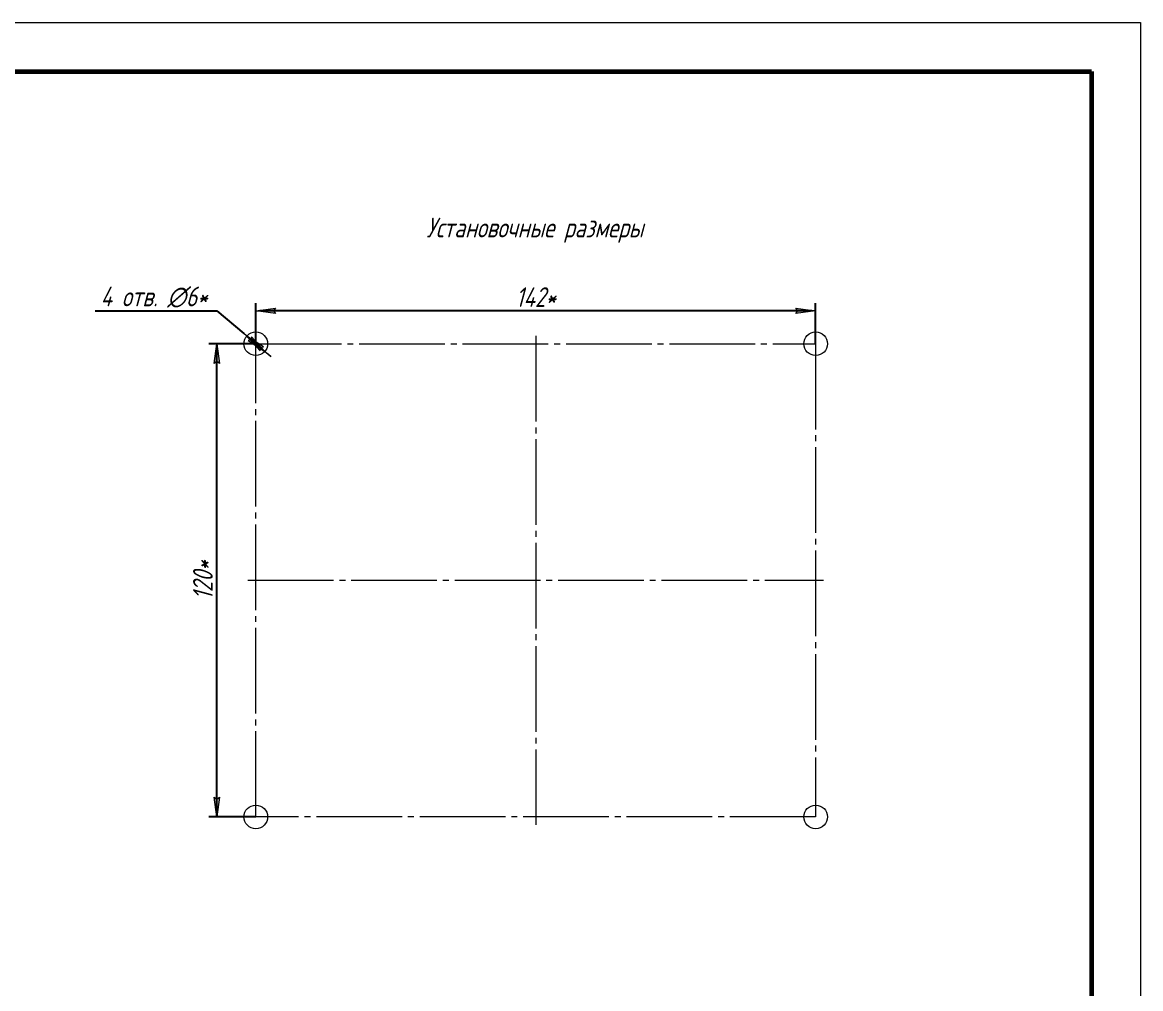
# Model space of a CAD drawing. Header units: millimetres. Extents: x -121 to 299, y -106 to 191.
# Drawn here: x 185.3 to 298.7, y 92.7 to 190.7 of the extents above; entities that cross this region are included whole.
import ezdxf
from ezdxf.enums import TextEntityAlignment as Align

# ---------------------------------------------------------------- set-up
doc = ezdxf.new("R2010")
doc.units = ezdxf.units.MM
for name, pattern in [('K5LT32768', [0]), ('K5LT_AXLED', [26.227272, 21.727272, -1.5, 1.5, -1.5]), ('K5LT_BASIC', [0]), ('K5LT_THIN', [0])]:
    doc.linetypes.add(name, pattern=pattern)
for name, color, linetype in [('BORDER_TEXT', 7, 'Continuous'), ('TEXT', 4, 'Continuous'), ('TEXT_TRANSLATION_EN', 51, 'Continuous'), ('TITLE_TEXT', 7, 'Continuous'), ('Системный слой', 7, 'Continuous')]:
    doc.layers.add(name, color=color, linetype=linetype)
doc.styles.add('EUR_STD', font='ARIALN.TTF')
doc.styles.add('KDIMTEXTSTYLE', font='GOST_AU.SHX', dxfattribs={"width": 0.96, "oblique": 15, "height": 5})
doc.styles.add('KTEXTSTYLE', font='GOST_AU.SHX', dxfattribs={"width": 0.96, "height": 5})
doc.styles.get("Standard").update_dxf_attribs({"font": 'arial.ttf'})
doc.dimstyles.new('KDIMSTYLE (1.00)', dxfattribs={"dimtxt": 5, "dimasz": 1, "dimexe": 2, "dimexo": 0, "dimgap": 1, "dimtad": 1, "dimtxsty": 'KDIMTEXTSTYLE', "dimsah": 1, "dimcen": 0, "dimdle": 1, "dimazin": 3, "dimtfac": 0.667, "dimtmove": 0, "dimatfit": 3, "dimtvp": 1, "dimarcsym": 0})

# ---------------------------------------------------------------- blocks, each defined once
blk = doc.blocks.new('KDIMARROW_01')
at = {"layer": 'Системный слой'}
blk.add_hatch(color=0, dxfattribs=at).paths.add_polyline_path([(0, 0), (-5, 0.66), (-4.5, 0), (-5, -0.66)])
at = {"layer": 'Системный слой', "color": 0, "linetype": 'K5LT_THIN', "lineweight": 18}
for p, q in [((-4.5, 0), (-5, 0.66)), ((-5, 0.66), (0, 0)), ((0, 0), (-5, -0.66)), ((-5, -0.66), (-4.5, 0)), ((0, 0), (-1, 0))]:
    blk.add_line(p, q, dxfattribs=at)
blk = doc.blocks.new('*D24')
at = {"layer": 'Defpoints', "color": 0, "transparency": 16777216}
for p in [(-71, 68.32), (-71, 60), (71, 60)]:
    blk.add_point(p, dxfattribs=at)
at = {"layer": 'Системный слой', "color": 0, "lineweight": -2, "transparency": 16777216}
for p, q in [((-71, 60), (-71, 70.32)), ((70, 68.32), (-70, 68.32)), ((71, 60), (71, 70.32))]:
    blk.add_line(p, q, dxfattribs=at)
at = {"layer": 'Системный слой', "color": 0, "lineweight": -2, "transparency": 16777216, "rotation": 180}
blk.add_blockref('KDIMARROW_01', (-71, 68.32), dxfattribs=at)
at = {"layer": 'Системный слой', "color": 0, "lineweight": -2, "transparency": 16777216}
blk.add_blockref('KDIMARROW_01', (71, 68.32), dxfattribs=at)
at = {"layer": 'Системный слой', "color": 7, "transparency": 16777216, "insert": (0, 71.82), "char_height": 5, "attachment_point": 5, "style": 'KDIMTEXTSTYLE'}
blk.add_mtext('\\A1;\\H5.0;\\W0.965;\\Q15;142\\H5.0;\\W0.965;\\Q15;\\Q15;*', dxfattribs=at)
blk = doc.blocks.new('*D25')
at = {"layer": 'Defpoints', "color": 0, "transparency": 16777216}
for p in [(-80.9, 60), (-71, 60), (-71, -60)]:
    blk.add_point(p, dxfattribs=at)
at = {"layer": 'Системный слой', "color": 0, "lineweight": -2, "transparency": 16777216}
for p, q in [((-71, 60), (-82.9, 60)), ((-80.9, -59), (-80.9, 59)), ((-71, -60), (-82.9, -60))]:
    blk.add_line(p, q, dxfattribs=at)
for p, rotation in [((-80.9, 60), 90), ((-80.9, -60), 270)]:
    blk.add_blockref('KDIMARROW_01', p, dxfattribs=dict(at, rotation=rotation))
at = {"layer": 'Системный слой', "color": 7, "transparency": 16777216, "insert": (-84.41, 0), "char_height": 5, "attachment_point": 5, "rotation": 90, "style": 'KDIMTEXTSTYLE'}
blk.add_mtext('\\A1;\\H5.0;\\W0.965;\\Q15;120\\H5.0;\\W0.965;\\Q15;\\Q15;*', dxfattribs=at)
blk = doc.blocks.new('KDIMARROW_02')
at = {"layer": 'Системный слой'}
blk.add_hatch(color=0, dxfattribs=at).paths.add_polyline_path([(4.5, 0), (5, 0.66), (0, 0), (5, -0.66)])
at = {"layer": 'Системный слой', "color": 0, "linetype": 'K5LT_THIN', "lineweight": 18}
for p, q in [((0, 0), (-1, 0)), ((5, 0.66), (0, 0)), ((0, 0), (5, -0.66)), ((0, 0), (7, 0)), ((4.5, 0), (5, 0.66)), ((5, -0.66), (4.5, 0))]:
    blk.add_line(p, q, dxfattribs=at)
blk = doc.blocks.new('*D26')
at = {"layer": 'Defpoints', "color": 0, "transparency": 16777216}
for p in [(-73.3, 61.93), (-68.7, 58.07)]:
    blk.add_point(p, dxfattribs=at)
at = {"layer": 'Системный слой', "color": 0, "lineweight": -2, "transparency": 16777216}
for p, q in [((-111.73, 68.32), (-80.9, 68.32)), ((-80.9, 68.32), (-74.06, 62.57)), ((-68.7, 58.07), (-73.3, 61.93)), ((-67.94, 57.43), (-67.17, 56.78))]:
    blk.add_line(p, q, dxfattribs=at)
for p, rotation in [((-68.7, 58.07), 139.9785228945414), ((-73.3, 61.93), 319.9785228945414)]:
    blk.add_blockref('KDIMARROW_02', p, dxfattribs=dict(at, rotation=rotation))
at = {"layer": 'Системный слой', "color": 7, "transparency": 16777216, "insert": (-96.82, 71.82), "char_height": 5, "attachment_point": 5, "style": 'KDIMTEXTSTYLE'}
blk.add_mtext('\\A1;\\H5.0;\\W0.965;\\Q15;\\Q15;4 отв. \\H5.0;\\W0.965;\\Q15;∅6\\H5.0;\\W0.965;\\Q15;\\Q15;*', dxfattribs=at)
blk = doc.blocks.new('Border_A3')
at = {"color": 7, "linetype": 'K5LT_THIN', "lineweight": 18}
for p, q in [((-20, 292), (400, 292)), ((400, 292), (400, -5))]:
    blk.add_line(p, q, dxfattribs=at)
at = {"color": 7, "linetype": 'K5LT_BASIC', "lineweight": 60}
for p, q in [((0, 287), (395, 287)), ((395, 287), (395, 0))]:
    blk.add_line(p, q, dxfattribs=at)
at = {"layer": 'BORDER_TEXT', "color": 7, "style": 'EUR_STD'}
for tag, height, p in [('RUTITLE', 4, (335, 47.5)), ('PROJECT_TITLE_2', 4, (313.54, 26.7)), ('PROJECT_TITLE_3', 4, (313.54, 19.47)), ('RUSHEET', 2.5, (363.59, 17.19)), ('RUSHTS', 2.5, (391.73, 17.23)), ('COMPANY', 4, (310, 7.5))]:
    blk.add_attdef(tag, text='', height=height, dxfattribs=at).set_placement(p, align=Align.MIDDLE_CENTER)
blk.add_attdef('PROJECT_TITLE_1', text='', height=4, dxfattribs=at).set_placement((313.31, 35.19), align=Align.TOP_CENTER)
at = {"layer": 'TEXT', "color": 7, "lineweight": 5, "style": 'EUR_STD'}
for tag, p in [('RUDES', (227.5, 27.5)), ('RUCHECK', (227.5, 22.5)), ('RUTCONT', (227.5, 17.5)), ('RUNCONT', (227.5, 7.5)), ('RUPEM', (227.5, 2.5))]:
    blk.add_attdef(tag, text='', height=2.5, dxfattribs=at).set_placement(p, align=Align.MIDDLE_LEFT)
for tag, p in [('RUDESDATA', (269.87, 27.34)), ('RUCHECKDATA', (269.87, 22.35)), ('RUTCONTDATA', (269.87, 17.35)), ('RUNCONTDATA', (269.87, 7.35)), ('RUPEMDATA', (269.87, 2.35))]:
    blk.add_attdef(tag, text='', height=2.3, dxfattribs=at).set_placement(p, align=Align.MIDDLE_CENTER)
at = {"layer": 'TEXT_TRANSLATION_EN', "color": 7, "style": 'EUR_STD'}
blk.add_attdef('SCALE', text='', height=4, dxfattribs=at).set_placement((386, 27.5), align=Align.MIDDLE_CENTER)
at = {"layer": 'TITLE_TEXT', "color": 7, "lineweight": 30}
blk.add_attdef('RUTITLE_TOP', text='', height=4, rotation=180, dxfattribs=at).set_placement((67.76, 279.43), align=Align.MIDDLE_LEFT)
blk = doc.blocks.new('VP.161610_installation_dimensions')
at = {"layer": 'Системный слой', "color": 30, "linetype": 'K5LT_AXLED', "lineweight": 18, "true_color": 0xff8000}
for p, q in [((-71, 60), (71, 60)), ((-71, -60), (-71, 60)), ((0, 62), (0, -62)), ((71, 60), (71, -60)), ((-73, 0), (73, 0)), ((71, -60), (-71, -60))]:
    blk.add_line(p, q, dxfattribs=at)
at = {"layer": 'Системный слой', "color": 51, "linetype": 'K5LT32768', "lineweight": 9, "true_color": 0xffff52}
for centre in [(-71, 60), (71, 60), (-71, -60), (71, -60)]:
    blk.add_circle(centre, 3, dxfattribs=at)
at = {"layer": 'Системный слой', "color": 7, "insert": (-27.715, 91.95), "char_height": 2.5, "attachment_point": 1, "style": 'KTEXTSTYLE'}
blk.add_mtext('\\H3.5;\\W0.965;\\Q15;\\Q15;\\H5.00;Установочные размеры', dxfattribs=at)
at = {"layer": 'Системный слой', "color": 7}
dim = blk.add_diameter_dim_2p(p1=(-68.703, 58.071), p2=(-73.297, 61.929), dimstyle='KDIMSTYLE (1.00)', override={"dimtih": 1, "dimtoh": 1, "dimpost": '\\H5.0;\\W0.965;\\Q15;\\Q15;4 отв. \\H5.0;\\W0.965;\\Q15;∅<>\\H5.0;\\W0.965;\\Q15;\\Q15;*', "dimblk1": 'KDIMARROW_02', "dimblk2": 'KDIMARROW_02', "dimclrt": 7, "dimtmove": 1, "dimatfit": 2, "dimtolj": 1}, dxfattribs=at)
dim.commit()
dim.dimension.update_dxf_attribs({"geometry": '*D26', "text_midpoint": (-80.904, 68.317), "dimtype": 131})
dim = blk.add_linear_dim(base=(-71, 68.317), p1=(71, 60), p2=(-71, 60), dimstyle='KDIMSTYLE (1.00)', override={"dimexo": 0, "dimpost": '\\H5.0;\\W0.965;\\Q15;<>\\H5.0;\\W0.965;\\Q15;\\Q15;*', "dimblk1": 'KDIMARROW_01', "dimblk2": 'KDIMARROW_01', "dimse1": 0, "dimse2": 0, "dimclrt": 7, "dimtolj": 1}, dxfattribs=at)
dim.commit()
dim.dimension.update_dxf_attribs({"geometry": '*D24', "text_midpoint": (0, 68.317), "dimtype": 128})
dim = blk.add_linear_dim(base=(-80.904, 60), p1=(-71, -60), p2=(-71, 60), angle=90, dimstyle='KDIMSTYLE (1.00)', override={"dimexo": 0, "dimpost": '\\H5.0;\\W0.965;\\Q15;<>\\H5.0;\\W0.965;\\Q15;\\Q15;*', "dimblk1": 'KDIMARROW_01', "dimblk2": 'KDIMARROW_01', "dimse1": 0, "dimse2": 0, "dimclrt": 7, "dimtolj": 1}, dxfattribs=at)
dim.commit()
dim.dimension.update_dxf_attribs({"geometry": '*D25', "text_midpoint": (-80.904, 0), "dimtype": 128})

msp = doc.modelspace()

# ---------------------------------------------------------------- block references
msp.add_blockref('Border_A3', (-101.269, -101.269))
at = {"xscale": 0.4, "yscale": 0.4, "zscale": 0.4}
msp.add_blockref('VP.161610_installation_dimensions', (237.361, 134.133), dxfattribs=at)

doc.saveas('drawing.dxf')
